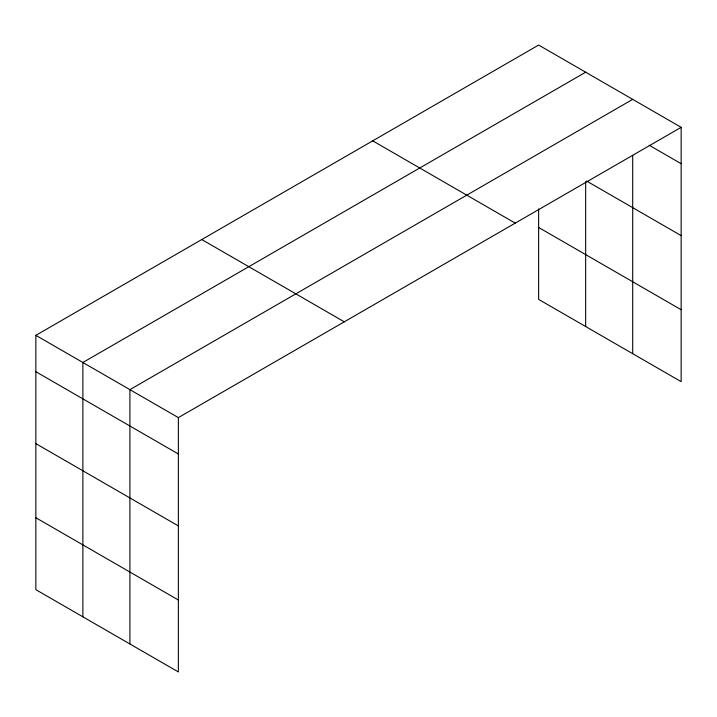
<?xml version="1.0" encoding="UTF-8"?>
<svg xmlns="http://www.w3.org/2000/svg" width="717" height="717" viewBox="0 0 717 717"><rect width="100%" height="100%" fill="white"/><g stroke="black" fill="none" stroke-linecap="round" stroke-linejoin="round"><path stroke-width="1.08" d="M681.15 127.33L178.363 417.617L178.363 671.946L35.85 589.67L35.85 335.341L538.637 45.054L681.15 127.33L681.15 381.659L538.637 299.383L538.637 208.934M585.664 72.211L82.876 362.488L82.876 616.817M632.699 99.358L129.911 389.645L129.911 643.974M649.172 145.237L681.15 163.7M586.623 181.051L681.15 235.624M538.637 227.459L681.15 309.735M372.715 140.846L515.227 223.13M201.773 239.541L344.285 321.825M35.85 335.341L178.363 417.617M35.85 371.702L178.363 453.986M35.85 443.635L178.363 525.911M35.85 517.737L178.363 600.021M632.699 155.338L632.699 353.687M585.664 181.589L585.664 326.54"/></g></svg>
